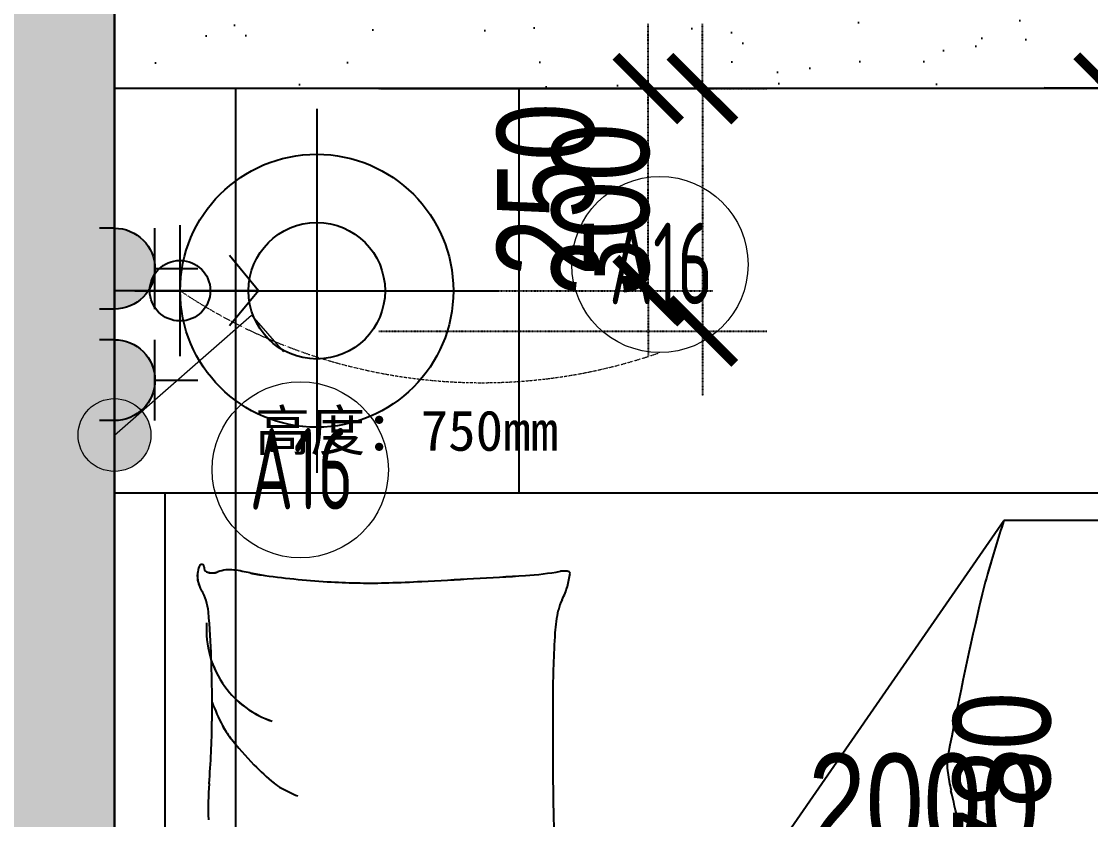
# Model space of a CAD drawing. Header units: millimetres. Extents: x -23568 to 99064, y -162914 to -58422.
# Drawn here: x 27922 to 29244, y -152000 to -151013 of the extents above; entities that cross this region are included whole.
import ezdxf
from ezdxf.enums import TextEntityAlignment as Align

# ---------------------------------------------------------------- set-up
doc = ezdxf.new("R2010")
doc.units = ezdxf.units.MM
doc.header["$LTSCALE"] = 0.01
doc.linetypes.add('ACAD_ISO03W100', pattern=[30, 12, -18])
for name, color, linetype in [('09-天花灯具', 53, 'Continuous'), ('FC-【地面材质】', 250, 'Continuous'), ('FF-FURN【平面家具】', 51, 'Continuous'), ('layer 1', 7, 'Continuous'), ('RC-Dim【灯具尺寸】', 2, 'Continuous'), ('RC-FIN【天花造型】', 30, 'Continuous'), ('X▲【插座定位】', 30, 'Continuous'), ('布局图框', 1, 'Continuous')]:
    doc.layers.add(name, color=color, linetype=linetype)
doc.layers.add('FF-Dim【平面家具尺】', color=44, linetype='Continuous', lineweight=0)
doc.layers.add('X▲【平面开关】', color=31, linetype='Continuous', lineweight=0)
doc.styles.add('CCD_DIM', font='ARCHS.SHX', dxfattribs={"width": 0.7})
doc.styles.add('DIM_FONT', font='SIMPLEX.shx', dxfattribs={"width": 0.8})
doc.styles.add('尺寸', font='')
doc.styles.add('英文字体', font='stylu.ttf', dxfattribs={"width": 0.8})
doc.styles.get('尺寸').set_extended_font_data('SimSun')
doc.dimstyles.new('t-60', dxfattribs={"dimscale": 80, "dimtxt": 2.3, "dimasz": 1, "dimexe": 1, "dimexo": 1, "dimgap": 0.5, "dimtad": 0, "dimdec": 0, "dimrnd": 5, "dimzin": 0, "dimdsep": 46, "dimtxsty": '英文字体', "dimblk": 'ARCHTICK', "dimcen": 0.09, "dimdle": 1, "dimclrd": 8, "dimclre": 8, "dimclrt": 2, "dimadec": 0, "dimazin": 0, "dimtfac": 1, "dimtdec": 0, "dimtix": 1, "dimtmove": 2, "dimatfit": 2, "dimldrblk": 'DOT', "dimfxl": 0, "dimtvp": 1, "dimtolj": 1, "dimtzin": 0, "dimarcsym": 0})

# ---------------------------------------------------------------- blocks, each defined once
blk = doc.blocks.new('dfqew')
at = {"color": 4}
for p, q in [((-4534.3, -7019.4), (-2734.3, -7019.4)), ((-2734.3, -7019.4), (-2734.3, -9019.4))]:
    blk.add_line(p, q, dxfattribs=at)
at = {"color": 8}
for p, q in [((-4534.3, -7082.2), (-2734.3, -7082.2)), ((-3510.1, -7605.6), (-2768.4, -8118.5)), ((-2768.4, -8980.8), (-2768.4, -8118.5))]:
    blk.add_line(p, q, dxfattribs=at)
for centre, radius, start, end in [((-2836.7, -7156.6), 34.7, 85.6975, 120.6513), ((-2836.4, -7152), 30.1, 68.2117, 85.6975), ((-3123, -7482.8), 347.6, 85.1982, 92.5386), ((-2903.7, -7252), 119, 85.7841, 105.9352), ((-2887.4, -7071.1), 64.7, 275.2592, 300.6513), ((-2814.5, -7140.3), 18.7, 158.0096, 201.421), ((-2827.1, -7135.2), 5.13, 78.1069, 158.0096), ((-2825.5, -7127.4), 2.78, 258.1069, 19.564), ((-2826.7, -7127.9), 4.1, 19.564, 68.2117), ((-3006.1, -6092.2), 1047.8, 265.1982, 269.4243), ((-2893.4, -7402.5), 280.8, 110.8603, 117.2396), ((-2998.6, -5347), 1793.1, 269.4243, 271.9079), ((-2903.7, -7252), 119, 105.9352, 126.0864), ((-2971.7, -6154.7), 984.9, 271.9079, 275.2592), ((-2868.6, -7161.5), 39.3, 351.8665, 21.421), ((-2979.7, -7234.8), 92.1, 117.2396, 128.3886), ((-2903.7, -7252), 119, 126.0864, 143.8234), ((-2745.1, -7530.9), 470, 128.3886, 133.8115), ((-3121.9, -7125.3), 295.2, 347.8905, 351.8665), ((-2903.7, -7252), 119, 143.8234, 161.5603), ((-2600.5, -7237.1), 238, 167.8905, 172.3191), ((-2883.4, -7386.8), 270.2, 133.8115, 140.9651), ((-1750.6, -7351.8), 1095.7, 172.3191, 176.6313), ((-2887.9, -7339.7), 240.2, 151.6832, 156.9972), ((-3047.3, -7253.8), 59.2, 140.9651, 151.6832), ((-2031.3, -7335.2), 814.5, 176.6313, 181.6331), ((-1207.8, -7311.8), 1638.3, 181.6331, 183.055), ((13495.7, -6527), 16362.7, 183.05496, 183.50486), ((-2451.7, -7503.8), 385.4, 183.5049, 189.9984), ((-3069.6, -11596.1), 4034.6, 90.9704, 92.6096), ((-3021.7, -14423.2), 6862.2, 89.71346, 90.97038), ((-2994.4, -8957.9), 1396.8, 86.426, 89.7135), ((-2918.2, -7738.5), 175.1, 77.131, 86.426), ((-2891.3, -7620.9), 54.3, 62.7159, 77.131), ((-2854.1, -7574.7), 23.2, 343.3022, 9.9984), ((-2824.2, -7490.7), 92.1, 242.7159, 253.7788), ((-2820.6, -7478.3), 105, 253.7788, 262.8796), ((-2833.4, -7580.9), 1.59, 262.8796, 343.3022), ((-3791, -5113.9), 3018.9, 281.6741, 283.1904), ((-3048.9, -8280.1), 233, 97.7304, 103.1904), ((-3070.9, -8118.3), 69.8, 79.2724, 97.7304), ((-3965.8, -12842), 4877.5, 77.0745, 79.2724), ((-3051.2, -8857), 788.9, 74.0648, 77.0745), ((-3439.2, -10216), 2202.2, 72.2636, 74.0648)]:
    blk.add_arc(centre, radius, start, end, dxfattribs=at)
blk = doc.blocks.new('_ArchTick')
at = {"color": 0, "linetype": 'ByBlock', "const_width": 0.15}
blk.add_lwpolyline([(-0.5, -0.5), (0.5, 0.5)], dxfattribs=at)
blk = doc.blocks.new('*D592')
at = {"layer": 'Defpoints', "color": 0, "transparency": 16777216}
for p in [(28037.5, -151596.2), (30037.5, -151596.2), (30037.5, -152104)]:
    blk.add_point(p, dxfattribs=at)
at = {"layer": 'FF-Dim【平面家具尺】', "color": 8, "lineweight": -2, "transparency": 16777216}
for p, q in [((28037.5, -151676.2), (28037.5, -152184)), ((30037.5, -151676.2), (30037.5, -152184))]:
    blk.add_line(p, q, dxfattribs=at)
at = {"layer": 'FF-Dim【平面家具尺】', "color": 8, "linetype": 'ACAD_ISO03W100', "lineweight": -2, "transparency": 16777216}
blk.add_line((27957.5, -152104), (30117.5, -152104), dxfattribs=at)
at = {"layer": 'FF-Dim【平面家具尺】', "color": 8, "lineweight": -2, "transparency": 16777216, "xscale": 80, "yscale": 80, "zscale": 80, "rotation": 180}
blk.add_blockref('_ArchTick', (28037.5, -152104), dxfattribs=at)
at = {"layer": 'FF-Dim【平面家具尺】', "color": 8, "lineweight": -2, "transparency": 16777216, "xscale": 80, "yscale": 80, "zscale": 80}
blk.add_blockref('_ArchTick', (30037.5, -152104), dxfattribs=at)
at = {"layer": 'FF-Dim【平面家具尺】', "color": 2, "transparency": 16777216, "insert": (29037.5, -151979.7), "char_height": 120, "attachment_point": 5, "style": '英文字体'}
blk.add_mtext('\\A1;2000', dxfattribs=at)
blk = doc.blocks.new('_DOT')
at = {"color": 0, "linetype": 'ByBlock'}
blk.add_line((-0.5, 0), (-1, 0), dxfattribs=at)
at = {"color": 0, "linetype": 'ByBlock', "const_width": 0.5}
blk.add_lwpolyline([(-0.25, 0, 1), (0.25, 0, 1)], format="xyb", close=True, dxfattribs=at)
blk = doc.blocks.new('ADFADAW')
at = {"layer": 'Defpoints'}
h = blk.add_hatch(color=251, dxfattribs=at)
h.dxf.hatch_style = 1
h.paths.add_polyline_path([(22067.5, -166462.6), (21407.5, -166462.6), (21407.5, -171702.6), (21627.5, -171702.6), (21697.5, -171702.6), (21697.5, -167912.6), (22067.5, -167912.6)])
h.paths.add_polyline_path([(27427.5, -167912.6), (27687.5, -167912.6), (27687.5, -170562.6), (28037.5, -170562.6), (28037.5, -167312.6), (28037.5, -166702.6), (27427.5, -166702.6)])
h.paths.add_polyline_path([(30847.5, -167312.6), (30847.5, -169162.6), (31027.5, -169162.6), (31027.5, -166462.6), (30447.5, -166462.6), (30447.5, -166702.6), (30447.5, -167312.6)])
h.paths.add_polyline_path([(32877.5, -171702.6), (32877.5, -168722.6), (32477.5, -168722.6), (32477.5, -168962.6), (32637.5, -168962.6), (32637.5, -171462.6), (29557.5, -171462.6), (29557.5, -174282.6), (29797.5, -174282.6), (29797.5, -171702.6)])
h.paths.add_polyline_path([(28037.5, -172742.6), (27687.5, -172742.6), (27687.5, -175132.6), (28037.5, -175132.6)])
h.paths.add_polyline_path([(19547.5, -175182.6), (20787.5, -175182.6), (20787.5, -174942.6), (19787.5, -174942.6), (19787.5, -171702.6), (19787.5, -171462.6), (19547.5, -171462.6)])
at = {"layer": 'Defpoints', "color": 251}
for p, q in [((28037.5, -166702.6), (28037.5, -167312.6)), ((30447.5, -167312.6), (28037.5, -167312.6)), ((28037.5, -167312.6), (28037.5, -170562.6)), ((28537.5, -167312.6), (28037.5, -167312.6)), ((28037.5, -167312.6), (28037.5, -167812.6)), ((28537.5, -167812.6), (28537.5, -167312.6)), ((28037.5, -169612.6), (28037.5, -167812.6)), ((28037.5, -167812.6), (30037.5, -167812.6)), ((28037.5, -167812.6), (30037.5, -167812.6)), ((28037.5, -169612.6), (28037.5, -167812.6)), ((28037.5, -167812.6), (28537.5, -167812.6)), ((28100.3, -169612.6), (28100.3, -167812.6)), ((28623.7, -168588.4), (29136.6, -167846.7)), ((29998.9, -167846.7), (29136.6, -167846.7))]:
    blk.add_line(p, q, dxfattribs=at)
at = {"layer": 'Defpoints', "color": 251, "ltscale": 600}
for p, q in [((28287.5, -167337.6), (28287.5, -167787.6)), ((28062.5, -167562.6), (28512.5, -167562.6))]:
    blk.add_line(p, q, dxfattribs=at)
at = {"layer": 'Defpoints', "color": 251}
blk.add_circle((28287.5, -167562.6), 168.8, dxfattribs=at)
at = {"layer": 'Defpoints', "color": 251, "ltscale": 600}
blk.add_circle((28287.5, -167562.6), 84.4, dxfattribs=at)
at = {"layer": 'Defpoints', "color": 251}
for centre, radius, start, end in [((31234.1, -168517.5), 2202.2, 162.2636, 164.0648), ((28170.1, -167914.7), 30.1, 158.2117, 175.6975), ((28146, -167905), 4.1, 109.564, 158.2117), ((28145.5, -167903.8), 2.78, 348.1069, 109.564), ((28153.3, -167905.4), 5.13, 168.1069, 248.0096), ((28174.6, -167915), 34.7, 175.6975, 210.6513), ((28158.4, -167892.8), 18.7, 248.0096, 291.421), ((28179.6, -167946.9), 39.3, 81.8665, 111.421), ((28143.4, -168200.2), 295.2, 77.8905, 81.8665), ((28255.2, -167678.8), 238, 257.8905, 262.3191), ((28369.9, -166828.9), 1095.7, 262.3191, 266.6313), ((27545.1, -151582.6), 16362.7, 273.05496, 273.50486), ((28521.9, -167530), 385.4, 273.5049, 279.9984), ((28592.8, -167932.4), 23.2, 73.3022, 99.9984), ((28496.4, -167898.9), 105, 343.7788, 352.8796), ((28599, -167911.7), 1.59, 352.8796, 73.3022), ((29875.1, -168129.5), 788.9, 164.0648, 167.0745), ((28089.2, -167965.7), 64.7, 5.2592, 30.6513), ((28353.3, -167109.6), 814.5, 266.6313, 271.6331), ((28329.9, -166286.1), 1638.3, 271.6331, 273.055), ((28508.8, -167902.5), 92.1, 332.7159, 343.7788), ((28639, -167969.6), 54.3, 152.7159, 167.131), ((27172.8, -168050), 984.9, 1.9079, 5.2592), ((28756.6, -167996.5), 175.1, 167.131, 176.426), ((33860.1, -169044.1), 4877.5, 167.0745, 169.2724), ((28270.1, -167982), 119, 175.7841, 195.9352), ((29976, -168072.7), 1396.8, 176.426, 179.7135), ((28270.1, -167982), 119, 195.9352, 216.0864), ((26365.1, -168076.9), 1793.1, 359.4243, 1.9079), ((28270.1, -167982), 119, 216.0864, 233.8234), ((35441.3, -168100), 6862.2, 179.71346, 180.97038), ((28420.6, -167971.7), 280.8, 200.8603, 207.2396), ((28270.1, -167982), 119, 233.8234, 251.5603), ((27110.3, -168084.4), 1047.8, 355.1982, 359.4243), ((28252.8, -168058), 92.1, 207.2396, 218.3886), ((28549, -167823.4), 470, 218.3886, 223.8115), ((29136.4, -168149.2), 69.8, 169.2724, 187.7304), ((28404.9, -167961.7), 270.2, 223.8115, 230.9651), ((29298.2, -168127.2), 233, 187.7304, 193.1904), ((28500.9, -168201.2), 347.6, 175.1982, 182.5386), ((28271.9, -168125.6), 59.2, 230.9651, 241.6832), ((28357.8, -167966.2), 240.2, 241.6832, 246.9972), ((26132, -168869.3), 3018.9, 11.6741, 13.1904), ((32614.2, -168147.9), 4034.6, 180.9704, 182.6096)]:
    blk.add_arc(centre, radius, start, end, dxfattribs=at)
at = {"layer": 'Defpoints', "color": 251, "linetype": 'ByBlock', "style": 'DIM_FONT', "width": 0.8, "flags": 9}
for tag, p, rotation in [('XSIZE', (30947.5, -169789.4), 90), ('YSIZE', (30947.5, -169789.4), 90), ('XSIZE', (28643.3, -174042.6), 180), ('YSIZE', (28643.3, -174042.6), 180)]:
    blk.add_attdef(tag, p, '', height=0.457, rotation=rotation, dxfattribs=at)
blk = doc.blocks.new('*D644')
at = {"layer": 'Defpoints', "color": 0, "lineweight": 100, "transparency": 16777216}
for p in [(29266.6, -151095.7), (29442.5, -151096.2), (29437.5, -152876.2)]:
    blk.add_point(p, dxfattribs=at)
at = {"layer": 'RC-Dim【灯具尺寸】', "color": 8, "linetype": 'ACAD_ISO03W100', "lineweight": -2, "transparency": 16777216}
blk.add_line((29261.4, -152955.7), (29266.8, -151015.7), dxfattribs=at)
at = {"layer": 'RC-Dim【灯具尺寸】', "color": 8, "lineweight": -2, "transparency": 16777216}
for p, q in [((29362.5, -151095.9), (29186.6, -151095.4)), ((29357.5, -152875.9), (29181.6, -152875.4))]:
    blk.add_line(p, q, dxfattribs=at)
at = {"layer": 'RC-Dim【灯具尺寸】', "color": 8, "lineweight": -2, "transparency": 16777216, "xscale": 80, "yscale": 80, "zscale": 80}
for p, rotation in [((29266.6, -151095.7), 89.83905722242136), ((29261.6, -152875.7), 269.8390572224213)]:
    blk.add_blockref('_ArchTick', p, dxfattribs=dict(at, rotation=rotation))
at = {"layer": 'RC-Dim【灯具尺寸】', "color": 2, "transparency": 16777216, "insert": (29134.6, -151985.3), "char_height": 120, "attachment_point": 5, "rotation": 89.8391, "style": '英文字体'}
blk.add_mtext('\\A1;1780', dxfattribs=at)
blk = doc.blocks.new('A$C0D393392')
blk.add_hatch(color=0).paths.add_polyline_path([(148, 27.1, 1), (0, 27.1)])
for p, q in [((74, 101.1), (74, 179.5)), ((0, 101.1), (148, 101.1)), ((0, 27.1), (148, 27.1)), ((0, 27.1), (0, 0)), ((148, 27.1), (148, 0))]:
    blk.add_line(p, q)
blk.add_arc((74, 27.1), 74, 0, 180)
blk = doc.blocks.new('*D686')
at = {"layer": 'Defpoints', "color": 0, "linetype": 'ACAD_ISO03W100', "lineweight": 100, "transparency": 16777216}
for p in [(28037.5, -151096.2), (28037.5, -151396.2), (28764.1, -151396.2)]:
    blk.add_point(p, dxfattribs=at)
at = {"layer": 'X▲【插座定位】', "color": 8, "linetype": 'ACAD_ISO03W100', "lineweight": -2, "transparency": 16777216}
for p, q in [((28764.1, -151096.2), (28764.1, -151016.2)), ((28364.1, -151096.2), (28844.1, -151096.2)), ((28764.1, -151096.2), (28764.1, -151396.2)), ((28364.1, -151396.2), (28844.1, -151396.2)), ((28764.1, -151396.2), (28764.1, -151476.2))]:
    blk.add_line(p, q, dxfattribs=at)
at = {"layer": 'X▲【插座定位】', "color": 8, "linetype": 'ACAD_ISO03W100', "lineweight": -2, "transparency": 16777216, "xscale": 80, "yscale": 80, "zscale": 80}
for p, rotation in [((28764.1, -151096.2), 270), ((28764.1, -151396.2), 90)]:
    blk.add_blockref('_ArchTick', p, dxfattribs=dict(at, rotation=rotation))
at = {"layer": 'X▲【插座定位】', "color": 2, "linetype": 'ACAD_ISO03W100', "lineweight": 100, "transparency": 16777216, "insert": (28638.9, -151246.2), "char_height": 120, "attachment_point": 5, "rotation": 90, "style": '英文字体'}
blk.add_mtext('\\A1;300', dxfattribs=at)
blk = doc.blocks.new('SAEFSEFSF')
at = {"layer": 'layer 1'}
h = blk.add_hatch(color=251, dxfattribs=at)
h.dxf.hatch_style = 1
h.paths.add_polyline_path([(22067.5, -166651.7), (21407.5, -166651.7), (21407.5, -171891.7), (21627.5, -171891.7), (21697.5, -171891.7), (21697.5, -168101.7), (22067.5, -168101.7)])
h.paths.add_polyline_path([(27427.5, -168101.7), (27687.5, -168101.7), (27687.5, -170751.7), (28037.5, -170751.7), (28037.5, -167501.7), (28037.5, -166891.7), (27427.5, -166891.7)])
h.paths.add_polyline_path([(30847.5, -167501.7), (30847.5, -169351.7), (31027.5, -169351.7), (31027.5, -166651.7), (30447.5, -166651.7), (30447.5, -166891.7), (30447.5, -167501.7)])
h.paths.add_polyline_path([(32877.5, -171891.7), (32877.5, -168911.7), (32477.5, -168911.7), (32477.5, -169151.7), (32637.5, -169151.7), (32637.5, -171651.7), (29557.5, -171651.7), (29557.5, -174471.7), (29797.5, -174471.7), (29797.5, -171891.7)])
h.paths.add_polyline_path([(28037.5, -172931.7), (27687.5, -172931.7), (27687.5, -175321.7), (28037.5, -175321.7)])
h.paths.add_polyline_path([(19547.5, -175371.7), (20787.5, -175371.7), (20787.5, -175131.7), (19787.5, -175131.7), (19787.5, -171891.7), (19787.5, -171651.7), (19547.5, -171651.7)])
at = {"layer": 'layer 1', "color": 251}
for p, q in [((28037.5, -166891.7), (28037.5, -167501.7)), ((30447.5, -167501.7), (28037.5, -167501.7)), ((28037.5, -167501.7), (28037.5, -170751.7)), ((28537.5, -167501.7), (28037.5, -167501.7)), ((28037.5, -167501.7), (28037.5, -168001.7)), ((28537.5, -168001.7), (28537.5, -167501.7)), ((28037.5, -169801.7), (28037.5, -168001.7)), ((28037.5, -168001.7), (30037.5, -168001.7)), ((28037.5, -168001.7), (30037.5, -168001.7)), ((28037.5, -169801.7), (28037.5, -168001.7)), ((28037.5, -168001.7), (28537.5, -168001.7)), ((28100.3, -169801.7), (28100.3, -168001.7)), ((28623.7, -168777.5), (29136.6, -168035.8)), ((29998.9, -168035.8), (29136.6, -168035.8))]:
    blk.add_line(p, q, dxfattribs=at)
at = {"layer": 'layer 1', "color": 251, "ltscale": 600}
for p, q in [((28287.5, -167526.7), (28287.5, -167976.7)), ((28062.5, -167751.7), (28512.5, -167751.7))]:
    blk.add_line(p, q, dxfattribs=at)
at = {"layer": 'layer 1', "color": 251}
blk.add_circle((28287.5, -167751.7), 168.8, dxfattribs=at)
at = {"layer": 'layer 1', "color": 251, "ltscale": 600}
blk.add_circle((28287.5, -167751.7), 84.4, dxfattribs=at)
at = {"layer": 'layer 1', "color": 251}
for centre, radius, start, end in [((31234.1, -168706.7), 2202.2, 162.2636, 164.0648), ((28146, -168094.2), 4.1, 109.564, 158.2117), ((28145.5, -168092.9), 2.78, 348.1069, 109.564), ((28174.6, -168104.2), 34.7, 175.6975, 210.6513), ((28170.1, -168103.8), 30.1, 158.2117, 175.6975), ((28153.3, -168094.6), 5.13, 168.1069, 248.0096), ((28158.4, -168082), 18.7, 248.0096, 291.421), ((28179.6, -168136), 39.3, 81.8665, 111.421), ((28143.4, -168389.3), 295.2, 77.8905, 81.8665), ((28255.2, -167868), 238, 257.8905, 262.3191), ((28369.9, -167018), 1095.7, 262.3191, 266.6313), ((27545.1, -151771.8), 16362.7, 273.05496, 273.50486), ((28521.9, -167719.1), 385.4, 273.5049, 279.9984), ((28592.8, -168121.5), 23.2, 73.3022, 99.9984), ((28496.4, -168088), 105, 343.7788, 352.8796), ((28599, -168100.9), 1.59, 352.8796, 73.3022), ((29875.1, -168318.7), 788.9, 164.0648, 167.0745), ((28353.3, -167298.7), 814.5, 266.6313, 271.6331), ((28329.9, -166475.2), 1638.3, 271.6331, 273.055), ((28508.8, -168091.6), 92.1, 332.7159, 343.7788), ((28089.2, -168154.8), 64.7, 5.2592, 30.6513), ((28639, -168158.8), 54.3, 152.7159, 167.131), ((33860.1, -169233.2), 4877.5, 167.0745, 169.2724), ((27172.8, -168239.2), 984.9, 1.9079, 5.2592), ((28756.6, -168185.6), 175.1, 167.131, 176.426), ((28270.1, -168171.2), 119, 175.7841, 195.9352), ((29976, -168261.8), 1396.8, 176.426, 179.7135), ((28270.1, -168171.2), 119, 195.9352, 216.0864), ((26365.1, -168266.1), 1793.1, 359.4243, 1.9079), ((28270.1, -168171.2), 119, 216.0864, 233.8234), ((28420.6, -168160.8), 280.8, 200.8603, 207.2396), ((35441.3, -168289.1), 6862.2, 179.71346, 180.97038), ((28270.1, -168171.2), 119, 233.8234, 251.5603), ((27110.3, -168273.6), 1047.8, 355.1982, 359.4243), ((28252.8, -168247.2), 92.1, 207.2396, 218.3886), ((28549, -168012.5), 470, 218.3886, 223.8115), ((29136.4, -168338.3), 69.8, 169.2724, 187.7304), ((28404.9, -168150.8), 270.2, 223.8115, 230.9651), ((29298.2, -168316.4), 233, 187.7304, 193.1904), ((28500.9, -168390.4), 347.6, 175.1982, 182.5386), ((28271.9, -168314.8), 59.2, 230.9651, 241.6832), ((28357.8, -168155.4), 240.2, 241.6832, 246.9972), ((26132, -169058.4), 3018.9, 11.6741, 13.1904), ((32614.2, -168337), 4034.6, 180.9704, 182.6096)]:
    blk.add_arc(centre, radius, start, end, dxfattribs=at)
at = {"layer": 'layer 1', "color": 251, "linetype": 'ByBlock', "style": 'DIM_FONT', "width": 0.8, "flags": 9}
for tag, p, rotation in [('XSIZE', (30947.5, -169978.6), 90), ('YSIZE', (30947.5, -169978.6), 90), ('XSIZE', (28643.3, -174231.7), 180), ('YSIZE', (28643.3, -174231.7), 180)]:
    blk.add_attdef(tag, p, '', height=0.457, rotation=rotation, dxfattribs=at)
blk = doc.blocks.new('FFFF')
at = {"color": 1}
for p, q in [((157004.8, -125054.7), (157004.8, -124584.2)), ((157286.7, -124819.5), (156769.6, -124819.5))]:
    blk.add_line(p, q, dxfattribs=at)
at = {"color": 2}
for q in [(157182.4, -124693.4), (157182.4, -124945.5)]:
    blk.add_line((157286.7, -124819.5), q, dxfattribs=at)
blk.add_circle((157004.8, -124819.5), 108.6, dxfattribs=at)
blk = doc.blocks.new('*D716')
at = {"layer": 'Defpoints', "color": 0, "linetype": 'ACAD_ISO03W100', "lineweight": 100, "transparency": 16777216}
for p in [(28287.5, -151096.2), (28697.2, -151096.2), (28287.5, -151346.2)]:
    blk.add_point(p, dxfattribs=at)
at = {"layer": 'RC-Dim【灯具尺寸】', "color": 8, "linetype": 'ACAD_ISO03W100', "lineweight": -2, "transparency": 16777216}
for p, q in [((28697.2, -151096.2), (28697.2, -151016.2)), ((28367.5, -151096.2), (28777.2, -151096.2)), ((28697.2, -151346.2), (28697.2, -151096.2)), ((28367.5, -151346.2), (28777.2, -151346.2)), ((28697.2, -151346.2), (28697.2, -151426.2))]:
    blk.add_line(p, q, dxfattribs=at)
at = {"layer": 'RC-Dim【灯具尺寸】', "color": 8, "linetype": 'ACAD_ISO03W100', "lineweight": -2, "transparency": 16777216, "xscale": 80, "yscale": 80, "zscale": 80}
for p, rotation in [((28697.2, -151096.2), 270), ((28697.2, -151346.2), 90)]:
    blk.add_blockref('_ArchTick', p, dxfattribs=dict(at, rotation=rotation))
at = {"layer": 'RC-Dim【灯具尺寸】', "color": 2, "linetype": 'ACAD_ISO03W100', "lineweight": 100, "transparency": 16777216, "insert": (28571.1, -151221.2), "char_height": 120, "attachment_point": 5, "rotation": 90, "style": '英文字体'}
blk.add_mtext('\\A1;250', dxfattribs=at)
blk = doc.blocks.new('*U159')
blk.add_hatch(color=0).paths.add_polyline_path([(-0.6, 0, 1), (0.6, 0, 1)])
for p, q in [((0, 0), (2.121, 2.121)), ((2.121, 2.121), (2.687, 1.556))]:
    blk.add_line(p, q)
blk.add_circle((0, 0), 0.6)

msp = doc.modelspace()

# ---------------------------------------------------------------- hatches: boundary and pattern name
h = msp.add_hatch(color=8)
h.dxf.hatch_style = 1
h.paths.add_polyline_path([(22067.5, -150246.2), (21407.5, -150246.2), (21407.5, -155486.2), (21627.5, -155486.2), (21697.5, -155486.2), (21697.5, -151696.2), (22067.5, -151696.2)])
h.paths.add_polyline_path([(27427.5, -151696.2), (27687.5, -151696.2), (27687.5, -154346.2), (28037.5, -154346.2), (28037.5, -151096.2), (28037.5, -150486.2), (27427.5, -150486.2)])
h.paths.add_polyline_path([(30847.5, -151096.2), (30847.5, -152946.2), (31027.5, -152946.2), (31027.5, -150246.2), (30447.5, -150246.2), (30447.5, -150486.2), (30447.5, -151096.2)])
h.paths.add_polyline_path([(32877.5, -155486.2), (32877.5, -152506.2), (32477.5, -152506.2), (32477.5, -152746.2), (32637.5, -152746.2), (32637.5, -155246.2), (29557.5, -155246.2), (29557.5, -158066.2), (29797.5, -158066.2), (29797.5, -155486.2)])
h.paths.add_polyline_path([(28037.5, -156526.2), (27687.5, -156526.2), (27687.5, -158916.2), (28037.5, -158916.2)])
h.paths.add_polyline_path([(19547.5, -158966.2), (20787.5, -158966.2), (20787.5, -158726.2), (19787.5, -158726.2), (19787.5, -155486.2), (19787.5, -155246.2), (19547.5, -155246.2)])
at = {"layer": 'FC-【地面材质】'}
h = msp.add_hatch(dxfattribs=at)
h.set_pattern_fill('AR-SAND', color=8, scale=3, double=1)
h.paths.add_polyline_path([(30447.5, -151096.2), (30447.5, -150486.2), (28037.5, -150486.2), (28037.5, -151096.2)])

# ---------------------------------------------------------------- linework, layer by layer
for p, q in [((28037.5, -150486.2), (28037.5, -151096.2)), ((28037.5, -151096.2), (28037.5, -154346.2))]:
    msp.add_line(p, q)
at = {"color": 8}
msp.add_line((30447.5, -151096.2), (28037.5, -151096.2), dxfattribs=at)
at = {"layer": 'FF-FURN【平面家具】', "color": 8, "ltscale": 600}
for p, q in [((28287.5, -151121.2), (28287.5, -151571.2)), ((28062.5, -151346.2), (28512.5, -151346.2))]:
    msp.add_line(p, q, dxfattribs=at)
at = {"layer": 'FF-FURN【平面家具】', "color": 4}
msp.add_lwpolyline([(28037.5, -151596.2), (28537.5, -151596.2), (28537.5, -151096.2), (28037.5, -151096.2)], close=True, dxfattribs=at)
at = {"layer": 'FF-FURN【平面家具】'}
msp.add_lwpolyline([(28037.5, -153396.2), (28037.5, -151596.2), (30037.5, -151596.2), (30037.5, -153396.2)], close=True, dxfattribs=at)
at = {"layer": 'FF-FURN【平面家具】', "color": 4}
msp.add_circle((28287.5, -151346.2), 168.8, dxfattribs=at)
at = {"layer": 'FF-FURN【平面家具】', "color": 8, "ltscale": 600}
msp.add_circle((28287.5, -151346.2), 84.4, dxfattribs=at)
at = {"layer": 'RC-FIN【天花造型】'}
for p, q in [((28037.5, -151096.2), (28037.5, -150486.2)), ((28187.5, -151096.2), (28037.5, -151096.2)), ((28187.5, -154646.2), (28187.5, -151096.2))]:
    msp.add_line(p, q, dxfattribs=at)
at = {"layer": 'X▲【平面开关】', "color": 2}
for centre in [(28711.6, -151313.8), (28267.2, -151567.6)]:
    msp.add_circle(centre, 108.9, dxfattribs=at)
at = {"layer": 'X▲【平面开关】', "linetype": 'ACAD_ISO03W100', "ltscale": 3}
msp.add_arc((28491.5, -150792), 667.9, 236.0598, 289.2469, dxfattribs=at)
at = {"layer": '布局图框'}
msp.add_lwpolyline([(28037.5, -150486.2), (30447.5, -150486.2), (30447.5, -151096.2), (30847.5, -151096.2), (30847.5, -155246.2), (27807.5, -155246.2), (27807.5, -154346.2), (28037.5, -154346.2), (28037.5, -150486.2)], dxfattribs=at)

# ---------------------------------------------------------------- block references
at = {"layer": '09-天花灯具', "xscale": 0.3446789270239276, "yscale": 0.3446789270239276, "zscale": 0.3446789270239276}
msp.add_blockref('FFFF', (-25997.7, -108323.5), dxfattribs=at)
at = {"layer": 'FF-FURN【平面家具】', "color": 8, "rotation": 90.00000000000001}
msp.add_blockref('dfqew', (21018.1, -148861.9), dxfattribs=at)
at = {"layer": 'layer 1', "linetype": 'ACAD_ISO03W100', "lineweight": 100}
msp.add_blockref('SAEFSEFSF', (0, 16405.5), dxfattribs=at)
at = {"layer": 'RC-FIN【天花造型】'}
msp.add_blockref('ADFADAW', (0, 16216.4), dxfattribs=at)
at = {"layer": 'X▲【平面开关】', "xscale": 74.99930608239998, "yscale": 74.99930608239998, "zscale": 74.99930608239998, "rotation": 356.1811314790596}
msp.add_blockref('*U159', (28037.5, -151524.6), dxfattribs=at)
at = {"layer": 'X▲【插座定位】', "color": 53, "xscale": -0.6756756756756511, "yscale": 0.6756756757235034, "zscale": 0.6756756757382626, "rotation": 270}
for p in [(28019.2, -151368.8), (28019.2, -151506.7)]:
    msp.add_blockref('A$C0D393392', p, dxfattribs=at)

# ---------------------------------------------------------------- texts
at = {"layer": 'X▲【平面开关】', "color": 2, "style": 'CCD_DIM', "width": 0.7}
for p in [(28712.9, -151362.8), (28268.5, -151616.7)]:
    msp.add_text('A16', height=100.8, dxfattribs=at).set_placement(p, align=Align.CENTER)
at = {"layer": 'X▲【插座定位】', "color": 2, "insert": (28398.5, -151521.8), "char_height": 50, "attachment_point": 5, "style": '尺寸'}
msp.add_mtext('\\A1;{\\fNSimSun|b0|i0|c134|p49;高度：750mm}', dxfattribs=at)

# ---------------------------------------------------------------- dimensions: what is measured, and where the dimension line sits
at = {"layer": 'FF-Dim【平面家具尺】'}
dim = msp.add_linear_dim(base=(30037.5, -152104), p1=(28037.5, -151596.2), p2=(30037.5, -151596.2), dimstyle='t-60', override={"dimtxt": 1.5, "dimzin": 8, "dimfxl": 6, "dimfxlon": 1}, dxfattribs=at)
dim.commit()
dim.dimension.update_dxf_attribs({"geometry": '*D592', "text_midpoint": (29037.5, -151979.7)})
at = {"layer": 'RC-Dim【灯具尺寸】', "linetype": 'ACAD_ISO03W100', "lineweight": 100}
dim = msp.add_aligned_dim(p1=(28287.5, -151346.2), p2=(28287.5, -151096.2), distance=-409.7, dimstyle='t-60', override={"dimtxt": 1.5, "dimzin": 8, "dimfxl": 5, "dimfxlon": 1}, dxfattribs=at)
dim.commit()
dim.dimension.update_dxf_attribs({"geometry": '*D716', "text_midpoint": (28571.1, -151221.2)})
at = {"layer": 'RC-Dim【灯具尺寸】'}
dim = msp.add_aligned_dim(p1=(29437.5, -152876.2), p2=(29442.5, -151096.2), distance=175.9, dimstyle='t-60', override={"dimtxt": 1.5, "dimzin": 8, "dimfxl": 6, "dimfxlon": 1}, dxfattribs=at)
dim.commit()
dim.dimension.update_dxf_attribs({"geometry": '*D644', "text_midpoint": (29134.6, -151985.3)})
at = {"layer": 'X▲【插座定位】', "linetype": 'ACAD_ISO03W100', "lineweight": 100}
dim = msp.add_aligned_dim(p1=(28037.5, -151096.2), p2=(28037.5, -151396.2), distance=726.6, dimstyle='t-60', override={"dimtxt": 1.5, "dimzin": 8, "dimfxl": 5, "dimfxlon": 1}, dxfattribs=at)
dim.commit()
dim.dimension.update_dxf_attribs({"geometry": '*D686', "text_midpoint": (28638.9, -151246.2)})

doc.saveas('drawing.dxf')
